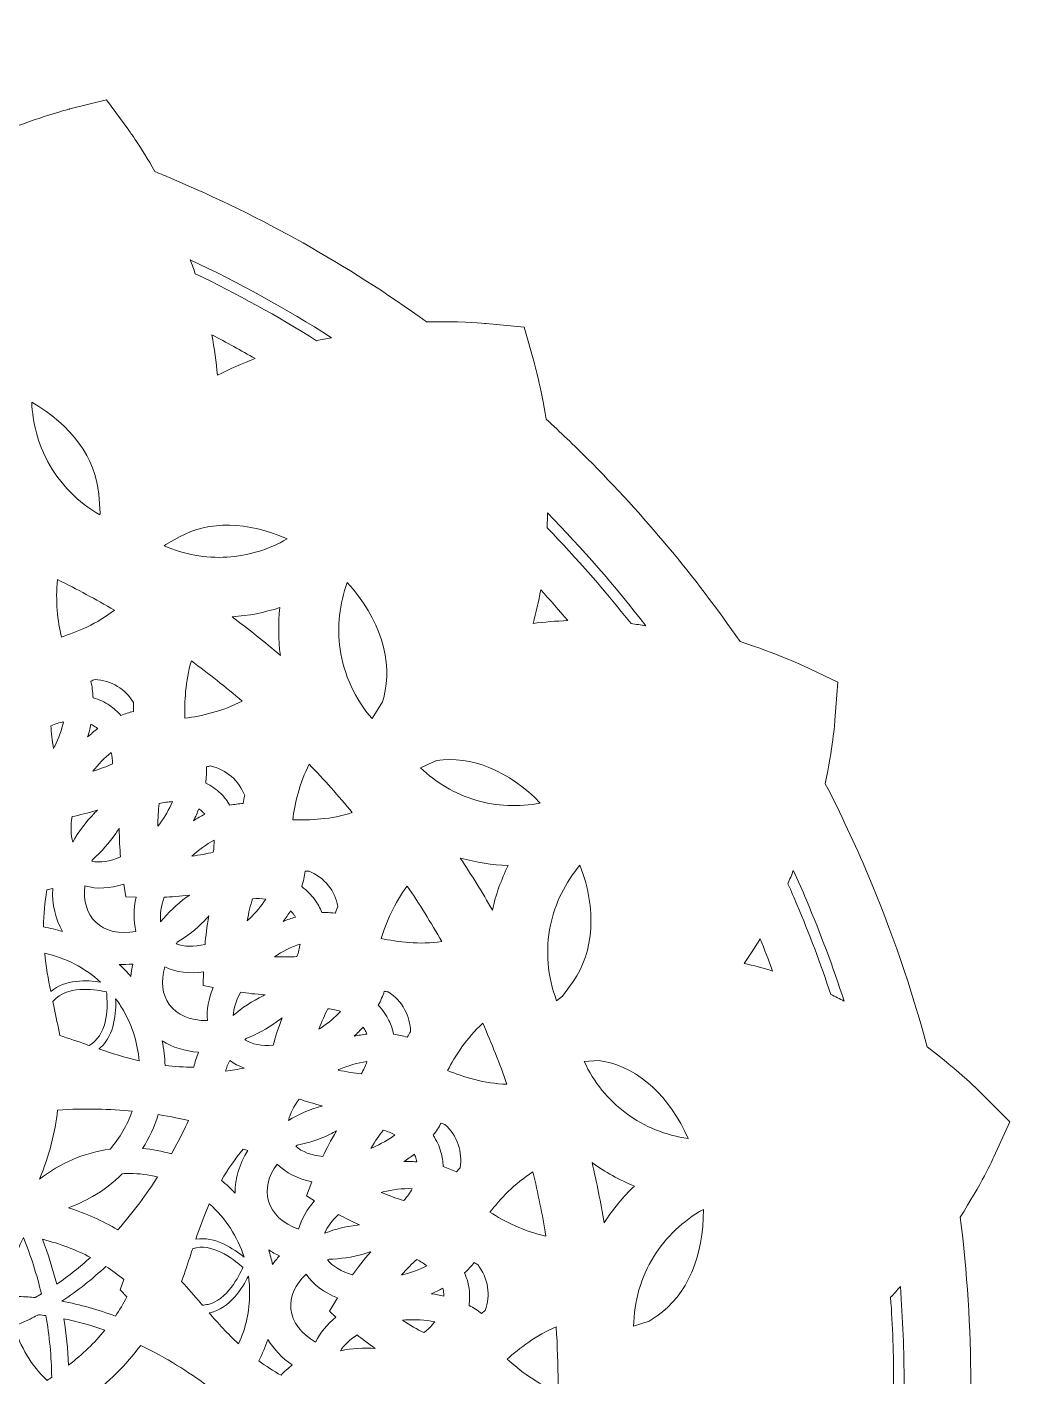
# Model space of a CAD drawing. Header units: millimetres. Extents: x 37 to 1687, y -819 to -120.
# Drawn here: x 1033.9 to 1149.6, y -660.2 to -502.6 of the extents above; entities that cross this region are included whole.
import ezdxf

# ---------------------------------------------------------------- set-up
doc = ezdxf.new("R2010")
doc.units = ezdxf.units.MM
doc.header["$MEASUREMENT"] = 0
doc.layers.add('Layer 1', color=7, linetype='Continuous')

msp = doc.modelspace()

# ---------------------------------------------------------------- linework, layer by layer
at = {"layer": 'Layer 1', "lineweight": 0}
for points, knots in [([(1147.78, -681.49), (1147.62, -681.14), (1146.16, -677.98), (1143.47, -673.84), (1143.82, -669.6), (1144, -665.3), (1144, -661.04), (1144, -654.55), (1143.59, -648.01), (1142.78, -641.61), (1145.2, -637.79), (1146.55, -634.88), (1146.7, -634.56), (1146.7, -634.56), (1148.55, -630.5), (1148.55, -630.5), (1148.55, -630.5), (1145.41, -627.32), (1145.41, -627.32), (1145.15, -627.05), (1142.72, -624.62), (1138.9, -621.72), (1137.08, -614.89), (1134.76, -608.11), (1131.99, -601.58), (1130.51, -598.07), (1128.83, -594.5), (1127.02, -590.99), (1127.88, -586.87), (1128.13, -583.91), (1128.15, -583.58), (1128.15, -583.58), (1128.49, -579.15), (1128.49, -579.15), (1128.49, -579.15), (1124.47, -577.23), (1124.47, -577.23), (1124.35, -577.18), (1121.46, -575.81), (1117.07, -574.39), (1111.82, -566.79), (1105.83, -559.6), (1099.26, -553.03), (1097.71, -551.48), (1096.09, -549.93), (1094.45, -548.42), (1093.83, -544.55), (1093.11, -542.04), (1093.08, -541.93), (1093.08, -541.93), (1091.87, -537.69), (1091.87, -537.69), (1091.87, -537.69), (1087.46, -537.25), (1087.46, -537.25), (1087.09, -537.21), (1085.08, -537.04), (1082.12, -537.04), (1081.59, -537.04), (1081.04, -537.04), (1080.49, -537.05), (1071.24, -530.38), (1061.22, -524.74), (1050.71, -520.3), (1050.11, -520.04), (1049.47, -519.78), (1048.79, -519.5), (1047.09, -516.55), (1045.77, -514.74), (1045.72, -514.67), (1045.72, -514.67), (1043.13, -511.11), (1043.13, -511.11), (1043.13, -511.11), (1038.86, -512.19), (1038.86, -512.19), (1038.77, -512.21), (1036.44, -512.8), (1033.02, -514.07), (1021.07, -510.68), (1008.65, -508.76), (996.11, -508.37), (993.7, -506.37), (991.98, -505.2), (991.79, -505.07), (991.79, -505.07), (988.15, -502.61), (988.15, -502.61), (988.15, -502.61), (984.51, -505.07), (984.51, -505.07), (984.3, -505.21), (982.38, -506.52), (979.77, -508.72), (967.3, -509.64), (955, -512.09), (943.2, -516), (940.16, -514.89), (938.04, -514.34), (937.81, -514.28), (937.81, -514.28), (933.54, -513.21), (933.54, -513.21), (933.54, -513.21), (930.95, -516.77), (930.95, -516.77), (930.79, -516.99), (929.35, -519), (927.56, -522.16), (916.62, -527.18), (906.27, -533.52), (896.8, -540.99), (896.37, -540.98), (895.99, -540.98), (895.63, -540.98), (892.49, -540.98), (890.37, -541.18), (890.28, -541.19), (890.28, -541.19), (885.88, -541.63), (885.88, -541.63), (885.88, -541.63), (884.67, -545.87), (884.67, -545.87), (884.63, -545.99), (883.83, -548.83), (883.19, -553.08), (875.08, -561.2), (867.9, -570.21), (861.83, -579.86), (857.69, -581.23), (855.04, -582.49), (854.93, -582.54), (854.93, -582.54), (850.91, -584.46), (850.91, -584.46), (850.91, -584.46), (851.25, -588.88), (851.25, -588.88), (851.26, -589.03), (851.52, -592.38), (852.54, -597.02), (851.78, -598.65), (851.12, -600.14), (850.51, -601.58), (846.88, -610.15), (844.04, -619.08), (842.05, -628.13), (838.49, -630.88), (836.25, -633.11), (836.01, -633.36), (836.01, -633.36), (832.87, -636.54), (832.87, -636.54), (832.87, -636.54), (834.72, -640.6), (834.72, -640.6), (834.88, -640.95), (836.36, -644.12), (839.03, -648.25), (838.68, -652.48), (838.5, -656.79), (838.5, -661.04), (838.5, -667.54), (838.91, -674.08), (839.72, -680.48), (837.29, -684.31), (835.95, -687.2), (835.8, -687.53), (835.8, -687.53), (833.95, -691.58), (833.95, -691.58), (833.95, -691.58), (837.08, -694.76), (837.08, -694.76), (837.35, -695.03), (839.76, -697.44), (843.6, -700.36), (845.42, -707.2), (847.74, -713.97), (850.51, -720.5), (851.99, -724.02), (853.67, -727.58), (855.48, -731.1), (854.59, -735.4), (854.36, -738.38), (854.35, -738.51), (854.35, -738.51), (854.01, -742.94), (854.01, -742.94), (854.01, -742.94), (858.03, -744.85), (858.03, -744.85), (858.15, -744.91), (861.02, -746.27), (865.43, -747.69), (870.68, -755.3), (876.67, -762.48), (883.24, -769.05), (884.78, -770.6), (886.4, -772.15), (888.05, -773.66), (888.65, -777.4), (889.34, -779.88), (889.42, -780.15), (889.42, -780.15), (890.63, -784.4), (890.63, -784.4), (890.63, -784.4), (895.03, -784.83), (895.03, -784.83), (895.25, -784.86), (897.29, -785.05), (900.38, -785.05), (900.91, -785.05), (901.46, -785.04), (902.01, -785.03), (911.26, -791.7), (921.28, -797.34), (931.79, -801.79), (932.38, -802.04), (933.02, -802.3), (933.71, -802.58), (935.35, -805.42), (936.64, -807.22), (936.78, -807.42), (936.78, -807.42), (939.37, -810.98), (939.37, -810.98), (939.37, -810.98), (943.64, -809.9), (943.64, -809.9), (943.74, -809.87), (946.08, -809.28), (949.48, -808.02), (961.43, -811.41), (973.85, -813.33), (986.39, -813.72), (988.79, -815.72), (990.52, -816.89), (990.71, -817.02), (990.71, -817.02), (994.35, -819.47), (994.35, -819.47), (994.35, -819.47), (997.99, -817.02), (997.99, -817.02), (998.21, -816.87), (1000.13, -815.56), (1002.74, -813.37), (1015.2, -812.45), (1027.5, -810), (1039.3, -806.08), (1042.44, -807.23), (1044.6, -807.78), (1044.69, -807.8), (1044.69, -807.8), (1048.96, -808.88), (1048.96, -808.88), (1048.96, -808.88), (1051.55, -805.32), (1051.55, -805.32), (1051.61, -805.23), (1053.11, -803.17), (1054.94, -799.92), (1065.89, -794.9), (1076.23, -788.57), (1085.71, -781.1), (1086.12, -781.1), (1086.51, -781.11), (1086.87, -781.11), (1090.03, -781.11), (1092.13, -780.9), (1092.22, -780.89), (1092.22, -780.89), (1096.62, -780.46), (1096.62, -780.46), (1096.62, -780.46), (1097.83, -776.21), (1097.83, -776.21), (1097.87, -776.09), (1098.67, -773.25), (1099.31, -769.01), (1107.42, -760.89), (1114.6, -751.88), (1120.67, -742.22), (1124.66, -740.9), (1127.28, -739.68), (1127.57, -739.54), (1127.57, -739.54), (1131.59, -737.63), (1131.59, -737.63), (1131.59, -737.63), (1131.26, -733.2), (1131.26, -733.2), (1131.24, -733.06), (1130.97, -729.66), (1129.96, -725.07), (1130.72, -723.44), (1131.38, -721.94), (1131.99, -720.5), (1135.62, -711.93), (1138.46, -703), (1140.45, -693.96), (1144.03, -691.2), (1146.25, -688.97), (1146.49, -688.72), (1146.49, -688.72), (1149.63, -685.55), (1149.63, -685.55), (1149.63, -685.55), (1147.78, -681.49), (1147.78, -681.49)], [0, 0, 0, 0, 1, 1, 1, 2, 2, 2, 3, 3, 3, 4, 4, 4, 5, 5, 5, 6, 6, 6, 7, 7, 7, 8, 8, 8, 9, 9, 9, 10, 10, 10, 11, 11, 11, 12, 12, 12, 13, 13, 13, 14, 14, 14, 15, 15, 15, 16, 16, 16, 17, 17, 17, 18, 18, 18, 19, 19, 19, 20, 20, 20, 21, 21, 21, 22, 22, 22, 23, 23, 23, 24, 24, 24, 25, 25, 25, 26, 26, 26, 27, 27, 27, 28, 28, 28, 29, 29, 29, 30, 30, 30, 31, 31, 31, 32, 32, 32, 33, 33, 33, 34, 34, 34, 35, 35, 35, 36, 36, 36, 37, 37, 37, 38, 38, 38, 39, 39, 39, 40, 40, 40, 41, 41, 41, 42, 42, 42, 43, 43, 43, 44, 44, 44, 45, 45, 45, 46, 46, 46, 47, 47, 47, 48, 48, 48, 49, 49, 49, 50, 50, 50, 51, 51, 51, 52, 52, 52, 53, 53, 53, 54, 54, 54, 55, 55, 55, 56, 56, 56, 57, 57, 57, 58, 58, 58, 59, 59, 59, 60, 60, 60, 61, 61, 61, 62, 62, 62, 63, 63, 63, 64, 64, 64, 65, 65, 65, 66, 66, 66, 67, 67, 67, 68, 68, 68, 69, 69, 69, 70, 70, 70, 71, 71, 71, 72, 72, 72, 73, 73, 73, 74, 74, 74, 75, 75, 75, 76, 76, 76, 77, 77, 77, 78, 78, 78, 79, 79, 79, 80, 80, 80, 81, 81, 81, 82, 82, 82, 83, 83, 83, 84, 84, 84, 85, 85, 85, 86, 86, 86, 87, 87, 87, 88, 88, 88, 89, 89, 89, 90, 90, 90, 91, 91, 91, 92, 92, 92, 93, 93, 93, 94, 94, 94, 95, 95, 95, 96, 96, 96, 97, 97, 97, 98, 98, 98, 99, 99, 99, 100, 100, 100, 101, 101, 101, 102, 102, 102, 103, 103, 103, 104, 104, 104, 104]), ([(1069.38, -538.9), (1068.8, -539.01), (1068.22, -539.13), (1067.66, -539.25), (1063.11, -536.39), (1058.34, -533.76), (1053.49, -531.43), (1053.3, -530.88), (1053.1, -530.34), (1052.89, -529.8), (1058.57, -532.47), (1064.11, -535.53), (1069.38, -538.9)], [0, 0, 0, 0, 1, 1, 1, 2, 2, 2, 3, 3, 3, 4, 4, 4, 4]), ([(1060.49, -541.34), (1058.94, -541.93), (1057.46, -542.58), (1056.07, -543.29), (1055.95, -541.75), (1055.73, -540.16), (1055.42, -538.56), (1057.15, -539.46), (1058.84, -540.39), (1060.49, -541.34)], [0, 0, 0, 0, 1, 1, 1, 2, 2, 2, 3, 3, 3, 3]), ([(1042.22, -557.16), (1042.22, -557.16), (1042.39, -559.42), (1042.39, -559.42), (1042.39, -559.42), (1042.36, -559.6), (1042.36, -559.6), (1039.81, -558.15), (1037.66, -555.96), (1036.28, -553.38), (1035.13, -551.22), (1034.49, -548.84), (1034.41, -546.43), (1039, -549.06), (1041.9, -553.03), (1042.22, -557.16)], [0, 0, 0, 0, 1, 1, 1, 2, 2, 2, 3, 3, 3, 4, 4, 4, 5, 5, 5, 5]), ([(1050.04, -563.06), (1050.04, -563.06), (1051.65, -562.16), (1051.65, -562.16), (1055.04, -560.27), (1059.68, -560.36), (1064.2, -562.4), (1062.06, -563.65), (1059.66, -564.38), (1057.2, -564.53), (1054.69, -564.68), (1052.17, -564.22), (1049.88, -563.21), (1049.88, -563.21), (1050.04, -563.06), (1050.04, -563.06)], [0, 0, 0, 0, 1, 1, 1, 2, 2, 2, 3, 3, 3, 4, 4, 4, 5, 5, 5, 5]), ([(1094.59, -559.37), (1098.67, -563.52), (1102.53, -567.94), (1106.08, -572.54), (1105.5, -572.45), (1104.92, -572.37), (1104.36, -572.3), (1101.33, -568.46), (1098.04, -564.69), (1094.56, -561.1), (1094.58, -560.53), (1094.59, -559.95), (1094.59, -559.37)], [0, 0, 0, 0, 1, 1, 1, 2, 2, 2, 3, 3, 3, 4, 4, 4, 4]), ([(1044.06, -570.73), (1042.06, -572.29), (1039.69, -573.27), (1037.86, -573.86), (1037.46, -572.05), (1037.13, -569.6), (1037.43, -567.16), (1039.67, -568.27), (1041.9, -569.46), (1044.06, -570.73)], [0, 0, 0, 0, 1, 1, 1, 2, 2, 2, 3, 3, 3, 3]), ([(1071.23, -567.5), (1075.03, -571.64), (1076.65, -576.73), (1075.48, -580.92), (1075.48, -580.92), (1075.34, -581.44), (1075.34, -581.44), (1075.34, -581.44), (1074.13, -583.38), (1074.13, -583.38), (1072.14, -581.11), (1070.82, -578.25), (1070.39, -575.27), (1070.02, -572.69), (1070.32, -569.96), (1071.23, -567.5)], [0, 0, 0, 0, 1, 1, 1, 2, 2, 2, 3, 3, 3, 4, 4, 4, 5, 5, 5, 5]), ([(1093.81, -568.35), (1094.89, -569.53), (1095.94, -570.74), (1096.97, -571.95), (1095.59, -571.99), (1094.23, -572.1), (1092.92, -572.28), (1093.27, -571.02), (1093.57, -569.7), (1093.81, -568.35)], [0, 0, 0, 0, 1, 1, 1, 2, 2, 2, 3, 3, 3, 3]), ([(1063.42, -576), (1061.59, -574.44), (1059.71, -572.94), (1057.79, -571.5), (1059.7, -571.38), (1061.57, -571.01), (1063.37, -570.42), (1063.16, -572.27), (1063.18, -574.14), (1063.42, -576)], [0, 0, 0, 0, 1, 1, 1, 2, 2, 2, 3, 3, 3, 3]), ([(1058.96, -581.34), (1056.72, -582.53), (1054.21, -583.09), (1052.29, -583.35), (1052.22, -581.49), (1052.32, -579.01), (1053.04, -576.65), (1055.06, -578.13), (1057.05, -579.71), (1058.96, -581.34)], [0, 0, 0, 0, 1, 1, 1, 2, 2, 2, 3, 3, 3, 3]), ([(1046.28, -581.5), (1046.27, -581.84), (1046.27, -582.19), (1046.27, -582.55), (1045.79, -582.67), (1045.3, -582.83), (1044.82, -583.02), (1044.43, -582.58), (1043.99, -582.19), (1043.51, -581.86), (1042.92, -581.46), (1042.27, -581.15), (1041.56, -580.95), (1041.53, -580.27), (1041.45, -579.62), (1041.31, -579.01), (1041.47, -578.95), (1041.63, -578.88), (1041.79, -578.82), (1042.72, -578.86), (1043.62, -579.14), (1044.42, -579.62), (1045.18, -580.09), (1045.82, -580.73), (1046.28, -581.5)], [0, 0, 0, 0, 1, 1, 1, 2, 2, 2, 3, 3, 3, 4, 4, 4, 5, 5, 5, 6, 6, 6, 7, 7, 7, 8, 8, 8, 8]), ([(1036.64, -584.24), (1037.14, -584.02), (1037.64, -583.86), (1038.13, -583.76), (1037.9, -584.72), (1037.56, -585.67), (1037.11, -586.59), (1037.06, -586.69), (1037.01, -586.79), (1036.95, -586.89), (1036.78, -585.93), (1036.68, -585.03), (1036.64, -584.24)], [0, 0, 0, 0, 1, 1, 1, 2, 2, 2, 3, 3, 3, 4, 4, 4, 4]), ([(1040.93, -585.53), (1041.08, -585.04), (1041.21, -584.54), (1041.31, -584.05), (1041.49, -584.13), (1041.66, -584.23), (1041.82, -584.34), (1041.92, -584.41), (1042.02, -584.48), (1042.11, -584.56), (1041.71, -584.86), (1041.31, -585.18), (1040.93, -585.53)], [0, 0, 0, 0, 1, 1, 1, 2, 2, 2, 3, 3, 3, 4, 4, 4, 4]), ([(1041.54, -589.54), (1042.17, -588.72), (1042.9, -587.98), (1043.68, -587.35), (1043.77, -587.77), (1043.82, -588.22), (1043.83, -588.68), (1043.16, -588.97), (1042.39, -589.26), (1041.54, -589.54)], [0, 0, 0, 0, 1, 1, 1, 2, 2, 2, 3, 3, 3, 3]), ([(1081.65, -588.3), (1085.67, -587.67), (1090.15, -589.51), (1093.76, -593.26), (1091.27, -593.74), (1088.63, -593.62), (1086.23, -592.91), (1083.8, -592.18), (1081.58, -590.88), (1079.78, -589.13), (1079.78, -589.13), (1081.65, -588.3), (1081.65, -588.3)], [0, 0, 0, 0, 1, 1, 1, 2, 2, 2, 3, 3, 3, 4, 4, 4, 4]), ([(1054.8, -589.02), (1054.95, -588.99), (1055.11, -588.96), (1055.27, -588.92), (1056.19, -589.13), (1057.03, -589.56), (1057.73, -590.17), (1058.41, -590.77), (1058.93, -591.52), (1059.26, -592.37), (1059.19, -592.67), (1059.13, -592.98), (1059.08, -593.3), (1058.58, -593.33), (1058.07, -593.4), (1057.54, -593.51), (1057.24, -593.01), (1056.88, -592.55), (1056.47, -592.15), (1055.95, -591.66), (1055.36, -591.24), (1054.71, -590.92), (1054.79, -590.27), (1054.82, -589.63), (1054.8, -589.02)], [0, 0, 0, 0, 1, 1, 1, 2, 2, 2, 3, 3, 3, 4, 4, 4, 5, 5, 5, 6, 6, 6, 7, 7, 7, 8, 8, 8, 8]), ([(1064.86, -595.2), (1065.11, -593.35), (1065.64, -590.92), (1066.78, -588.71), (1068.52, -590.52), (1070.21, -592.42), (1071.82, -594.37), (1069.39, -595.16), (1066.8, -595.28), (1064.86, -595.2)], [0, 0, 0, 0, 1, 1, 1, 2, 2, 2, 3, 3, 3, 3]), ([(1049.28, -593.31), (1049.81, -593.18), (1050.33, -593.1), (1050.83, -593.09), (1050.44, -593.99), (1049.94, -594.86), (1049.34, -595.68), (1049.27, -595.78), (1049.2, -595.87), (1049.12, -595.97), (1049.13, -594.99), (1049.18, -594.08), (1049.28, -593.31)], [0, 0, 0, 0, 1, 1, 1, 2, 2, 2, 3, 3, 3, 4, 4, 4, 4]), ([(1053.29, -595.31), (1053.52, -594.85), (1053.73, -594.39), (1053.91, -593.92), (1054.08, -594.03), (1054.23, -594.16), (1054.37, -594.3), (1054.46, -594.39), (1054.54, -594.47), (1054.61, -594.56), (1054.16, -594.78), (1053.72, -595.03), (1053.29, -595.31)], [0, 0, 0, 0, 1, 1, 1, 2, 2, 2, 3, 3, 3, 4, 4, 4, 4]), ([(1042.07, -594.09), (1041.94, -594.21), (1041.81, -594.34), (1041.69, -594.47), (1040.69, -595.49), (1039.86, -596.62), (1039.19, -597.83), (1038.95, -596.98), (1038.92, -595.95), (1039.12, -594.84), (1039.93, -594.66), (1040.96, -594.41), (1042.07, -594.09)], [0, 0, 0, 0, 1, 1, 1, 2, 2, 2, 3, 3, 3, 4, 4, 4, 4]), ([(1044.21, -596.81), (1044.35, -596.6), (1044.48, -596.39), (1044.62, -596.17), (1044.62, -597.44), (1044.69, -598.62), (1044.76, -599.53), (1043.53, -600.08), (1042.37, -600.26), (1041.42, -600.05), (1041.45, -599.98), (1041.49, -599.9), (1041.52, -599.83), (1042.53, -598.96), (1043.43, -597.94), (1044.21, -596.81)], [0, 0, 0, 0, 1, 1, 1, 2, 2, 2, 3, 3, 3, 4, 4, 4, 5, 5, 5, 5]), ([(1055.68, -597.57), (1055.7, -598.03), (1055.67, -598.5), (1055.59, -598.99), (1054.86, -599.17), (1054.01, -599.33), (1053.09, -599.45), (1053.88, -598.72), (1054.77, -598.08), (1055.68, -597.57)], [0, 0, 0, 0, 1, 1, 1, 2, 2, 2, 3, 3, 3, 3]), ([(1084.42, -599.67), (1086.24, -600.19), (1088.12, -600.49), (1090.02, -600.55), (1089.19, -602.2), (1088.57, -603.94), (1088.17, -605.76), (1086.99, -603.69), (1085.73, -601.65), (1084.42, -599.67)], [0, 0, 0, 0, 1, 1, 1, 2, 2, 2, 3, 3, 3, 3]), ([(1069.84, -606.11), (1069.47, -606.06), (1069.09, -606.04), (1068.7, -606.04), (1068.55, -606.04), (1068.41, -606.04), (1068.26, -606.05), (1068.05, -605.51), (1067.77, -605), (1067.44, -604.54), (1067.02, -603.96), (1066.51, -603.44), (1065.91, -603.01), (1066.11, -602.41), (1066.25, -601.81), (1066.33, -601.22), (1066.48, -601.22), (1066.64, -601.22), (1066.79, -601.21), (1067.66, -601.57), (1068.43, -602.14), (1069.02, -602.88), (1069.59, -603.59), (1069.97, -604.43), (1070.14, -605.32), (1070.04, -605.58), (1069.94, -605.84), (1069.84, -606.11)], [0, 0, 0, 0, 1, 1, 1, 2, 2, 2, 3, 3, 3, 4, 4, 4, 5, 5, 5, 6, 6, 6, 7, 7, 7, 8, 8, 8, 9, 9, 9, 9]), ([(1095.67, -616.35), (1094.6, -613.55), (1094.34, -610.44), (1094.95, -607.51), (1095.48, -604.97), (1096.69, -602.52), (1098.39, -600.52), (1100.35, -605.6), (1100.06, -610.63), (1097.58, -614.09), (1097.58, -614.09), (1096.35, -615.82), (1096.35, -615.82), (1096.35, -615.82), (1095.67, -616.35), (1095.67, -616.35)], [0, 0, 0, 0, 1, 1, 1, 2, 2, 2, 3, 3, 3, 4, 4, 4, 5, 5, 5, 5]), ([(1122.66, -602.69), (1122.88, -602.18), (1123.09, -601.65), (1123.29, -601.12), (1123.83, -602.31), (1124.35, -603.48), (1124.83, -604.61), (1126.45, -608.45), (1127.93, -612.41), (1129.22, -616.39), (1128.7, -616.12), (1128.19, -615.86), (1127.67, -615.61), (1126.49, -612.05), (1125.15, -608.51), (1123.7, -605.09), (1123.39, -604.35), (1123.05, -603.56), (1122.66, -602.69)], [0, 0, 0, 0, 1, 1, 1, 2, 2, 2, 3, 3, 3, 4, 4, 4, 5, 5, 5, 6, 6, 6, 6]), ([(1036.85, -603.24), (1036.77, -605.1), (1037.17, -606.83), (1038.01, -608.25), (1037.28, -608.02), (1036.53, -607.85), (1035.78, -607.72), (1035.79, -606.26), (1035.92, -604.84), (1036.18, -603.4), (1036.4, -603.35), (1036.62, -603.3), (1036.85, -603.24)], [0, 0, 0, 0, 1, 1, 1, 2, 2, 2, 3, 3, 3, 4, 4, 4, 4]), ([(1046.57, -608.24), (1044.66, -608.61), (1042.97, -608.22), (1041.87, -607.16), (1040.85, -606.17), (1040.41, -604.68), (1040.6, -602.93), (1042, -603.32), (1043.55, -603.25), (1045.16, -602.72), (1045.16, -602.72), (1045.39, -604.2), (1045.39, -604.2), (1045.39, -604.2), (1046.59, -604.23), (1046.59, -604.23), (1046.27, -605.65), (1046.26, -607.02), (1046.57, -608.24)], [0, 0, 0, 0, 1, 1, 1, 2, 2, 2, 3, 3, 3, 4, 4, 4, 5, 5, 5, 6, 6, 6, 6]), ([(1082.26, -609.43), (1079.7, -609.82), (1077.09, -609.47), (1075.18, -609.06), (1075.75, -607.27), (1076.71, -604.93), (1078.24, -602.94), (1079.65, -605.05), (1081, -607.22), (1082.26, -609.43)], [0, 0, 0, 0, 1, 1, 1, 2, 2, 2, 3, 3, 3, 3]), ([(1052.81, -604.02), (1052.7, -604.1), (1052.59, -604.17), (1052.48, -604.25), (1051.33, -605.09), (1050.31, -606.05), (1049.44, -607.13), (1049.35, -606.27), (1049.49, -605.28), (1049.86, -604.24), (1050.66, -604.21), (1051.69, -604.15), (1052.81, -604.02)], [0, 0, 0, 0, 1, 1, 1, 2, 2, 2, 3, 3, 3, 4, 4, 4, 4]), ([(1059.55, -607), (1059.72, -606.04), (1059.94, -605.17), (1060.17, -604.43), (1060.71, -604.39), (1061.22, -604.41), (1061.71, -604.48), (1061.18, -605.3), (1060.54, -606.06), (1059.81, -606.76), (1059.72, -606.84), (1059.64, -606.92), (1059.55, -607)], [0, 0, 0, 0, 1, 1, 1, 2, 2, 2, 3, 3, 3, 4, 4, 4, 4]), ([(1054.56, -606.99), (1054.73, -606.81), (1054.9, -606.63), (1055.07, -606.44), (1054.85, -607.68), (1054.71, -608.85), (1054.63, -609.76), (1053.32, -610.08), (1052.16, -610.06), (1051.26, -609.69), (1051.3, -609.63), (1051.35, -609.57), (1051.39, -609.5), (1052.53, -608.82), (1053.6, -607.98), (1054.56, -606.99)], [0, 0, 0, 0, 1, 1, 1, 2, 2, 2, 3, 3, 3, 4, 4, 4, 5, 5, 5, 5]), ([(1065.01, -606.29), (1065.07, -606.38), (1065.13, -606.48), (1065.19, -606.57), (1064.71, -606.71), (1064.23, -606.88), (1063.76, -607.08), (1064.07, -606.67), (1064.35, -606.25), (1064.61, -605.83), (1064.75, -605.97), (1064.89, -606.13), (1065.01, -606.29)], [0, 0, 0, 0, 1, 1, 1, 2, 2, 2, 3, 3, 3, 4, 4, 4, 4]), ([(1065.73, -609.72), (1065.66, -610.2), (1065.54, -610.69), (1065.36, -611.18), (1064.58, -611.24), (1063.69, -611.25), (1062.73, -611.2), (1063.67, -610.58), (1064.7, -610.07), (1065.73, -609.72)], [0, 0, 0, 0, 1, 1, 1, 2, 2, 2, 3, 3, 3, 3]), ([(1119.42, -609.12), (1119.92, -610.36), (1120.41, -611.62), (1120.88, -612.87), (1119.76, -612.52), (1118.64, -612.22), (1117.55, -611.98), (1118.19, -611.08), (1118.82, -610.12), (1119.42, -609.12)], [0, 0, 0, 0, 1, 1, 1, 2, 2, 2, 3, 3, 3, 3]), ([(1042.44, -614.16), (1040.89, -613.92), (1038.28, -613.81), (1036.62, -615.27), (1036.33, -613.83), (1036.07, -612.35), (1035.92, -610.8), (1038.38, -611.33), (1040.62, -612.5), (1042.44, -614.16)], [0, 0, 0, 0, 1, 1, 1, 2, 2, 2, 3, 3, 3, 3]), ([(1044.62, -612.09), (1045.13, -612.12), (1045.66, -612.1), (1046.19, -612.05), (1046.09, -612.55), (1046.01, -613.04), (1045.98, -613.52), (1045.55, -613.02), (1045.1, -612.54), (1044.62, -612.09)], [0, 0, 0, 0, 1, 1, 1, 2, 2, 2, 3, 3, 3, 3]), ([(1054.46, -612.97), (1054.46, -612.97), (1054.43, -614.55), (1054.43, -614.55), (1054.43, -614.55), (1055.58, -614.79), (1055.58, -614.79), (1055.04, -616.1), (1054.8, -617.42), (1054.9, -618.66), (1052.95, -618.68), (1051.35, -618.01), (1050.46, -616.78), (1049.63, -615.62), (1049.45, -614.08), (1049.94, -612.39), (1051.25, -613.01), (1052.79, -613.21), (1054.46, -612.97)], [0, 0, 0, 0, 1, 1, 1, 2, 2, 2, 3, 3, 3, 4, 4, 4, 5, 5, 5, 6, 6, 6, 6]), ([(1043.13, -615.31), (1043.24, -616.33), (1043.45, -619.55), (1041.76, -621.06), (1041.55, -621.25), (1041.34, -621.42), (1041.12, -621.57), (1041.02, -621.54), (1040.91, -621.5), (1040.81, -621.46), (1040.81, -621.46), (1040.81, -621.46), (1040.81, -621.46), (1039.8, -621.11), (1038.75, -620.74), (1037.67, -620.4), (1037.47, -619.27), (1037.24, -618.2), (1037.02, -617.16), (1036.96, -616.91), (1036.91, -616.67), (1036.86, -616.43), (1036.99, -616.3), (1037.12, -616.17), (1037.26, -616.04), (1038.95, -614.53), (1042.12, -615.08), (1043.13, -615.31)], [0, 0, 0, 0, 1, 1, 1, 2, 2, 2, 3, 3, 3, 4, 4, 4, 5, 5, 5, 6, 6, 6, 7, 7, 7, 8, 8, 8, 9, 9, 9, 9]), ([(1061.64, -615.65), (1061.57, -615.69), (1061.49, -615.73), (1061.41, -615.76), (1060.13, -616.38), (1058.95, -617.16), (1057.92, -618.07), (1057.97, -617.23), (1058.26, -616.29), (1058.78, -615.35), (1059.56, -615.46), (1060.55, -615.58), (1061.64, -615.65)], [0, 0, 0, 0, 1, 1, 1, 2, 2, 2, 3, 3, 3, 4, 4, 4, 4]), ([(1078.23, -620.6), (1077.73, -620.45), (1077.19, -620.33), (1076.64, -620.26), (1076.52, -619.69), (1076.34, -619.15), (1076.09, -618.64), (1075.78, -617.99), (1075.36, -617.4), (1074.85, -616.87), (1075.14, -616.32), (1075.37, -615.78), (1075.55, -615.24), (1075.7, -615.26), (1075.85, -615.28), (1076, -615.31), (1076.81, -615.81), (1077.47, -616.51), (1077.93, -617.35), (1078.36, -618.15), (1078.6, -619.05), (1078.61, -619.96), (1078.48, -620.17), (1078.35, -620.39), (1078.23, -620.6)], [0, 0, 0, 0, 1, 1, 1, 2, 2, 2, 3, 3, 3, 4, 4, 4, 5, 5, 5, 6, 6, 6, 7, 7, 7, 8, 8, 8, 8]), ([(1042.24, -621.96), (1042.3, -621.91), (1042.37, -621.86), (1042.43, -621.81), (1042.43, -621.81), (1042.43, -621.81), (1042.43, -621.81), (1044.09, -620.32), (1044.26, -617.68), (1044.2, -616.1), (1044.52, -616.54), (1044.83, -617), (1045.11, -617.48), (1046.15, -619.28), (1046.77, -621.3), (1046.94, -623.36), (1045.29, -622.98), (1043.74, -622.48), (1042.24, -621.96)], [0, 0, 0, 0, 1, 1, 1, 2, 2, 2, 3, 3, 3, 4, 4, 4, 5, 5, 5, 6, 6, 6, 6]), ([(1068.19, -619.49), (1068.1, -619.55), (1068.01, -619.61), (1067.92, -619.67), (1068.26, -618.76), (1068.62, -617.95), (1068.98, -617.27), (1069.5, -617.33), (1070, -617.44), (1070.46, -617.58), (1069.79, -618.29), (1069.03, -618.93), (1068.19, -619.49)], [0, 0, 0, 0, 1, 1, 1, 2, 2, 2, 3, 3, 3, 4, 4, 4, 4]), ([(1062.59, -621.54), (1061.25, -621.64), (1060.1, -621.42), (1059.27, -620.9), (1059.32, -620.85), (1059.37, -620.79), (1059.43, -620.74), (1060.67, -620.27), (1061.87, -619.62), (1062.98, -618.82), (1063.2, -618.67), (1063.41, -618.51), (1063.62, -618.34), (1063.18, -619.52), (1062.83, -620.66), (1062.59, -621.54)], [0, 0, 0, 0, 1, 1, 1, 2, 2, 2, 3, 3, 3, 4, 4, 4, 5, 5, 5, 5]), ([(1087.05, -618.97), (1088.07, -621.3), (1089.02, -623.69), (1089.87, -626.09), (1087.27, -626.03), (1084.75, -625.24), (1082.94, -624.49), (1083.81, -622.82), (1085.18, -620.67), (1087.05, -618.97)], [0, 0, 0, 0, 1, 1, 1, 2, 2, 2, 3, 3, 3, 3]), ([(1072.03, -620.49), (1072.4, -620.14), (1072.75, -619.78), (1073.08, -619.41), (1073.2, -619.58), (1073.3, -619.76), (1073.39, -619.95), (1073.44, -620.04), (1073.48, -620.14), (1073.52, -620.24), (1073.02, -620.3), (1072.53, -620.38), (1072.03, -620.49)], [0, 0, 0, 0, 1, 1, 1, 2, 2, 2, 3, 3, 3, 4, 4, 4, 4]), ([(1053.87, -622.35), (1053.63, -622.93), (1053.44, -623.51), (1053.32, -624.09), (1052.2, -624.1), (1051.1, -624.04), (1049.97, -623.9), (1049.94, -622.93), (1049.82, -621.97), (1049.63, -621.03), (1050.84, -621.78), (1052.27, -622.23), (1053.87, -622.35)], [0, 0, 0, 0, 1, 1, 1, 2, 2, 2, 3, 3, 3, 4, 4, 4, 4]), ([(1057.03, -624.57), (1057.14, -624.15), (1057.3, -623.74), (1057.51, -623.32), (1058.02, -623.68), (1058.59, -623.98), (1059.21, -624.2), (1058.48, -624.35), (1057.75, -624.47), (1057.03, -624.57)], [0, 0, 0, 0, 1, 1, 1, 2, 2, 2, 3, 3, 3, 3]), ([(1073.52, -623.43), (1073.36, -623.92), (1073.14, -624.41), (1072.85, -624.89), (1072.05, -624.81), (1071.14, -624.65), (1070.17, -624.43), (1070.19, -624.42), (1070.22, -624.4), (1070.25, -624.39), (1071.3, -623.93), (1072.42, -623.6), (1073.52, -623.43)], [0, 0, 0, 0, 1, 1, 1, 2, 2, 2, 3, 3, 3, 4, 4, 4, 4]), ([(1111.01, -632.44), (1108.42, -632.07), (1105.89, -631.04), (1103.81, -629.5), (1101.67, -627.92), (1099.98, -625.83), (1098.89, -623.44), (1098.89, -623.44), (1100.56, -623.31), (1100.56, -623.31), (1100.56, -623.31), (1101.2, -623.43), (1101.2, -623.43), (1105.28, -624.22), (1108.91, -627.56), (1111.01, -632.44)], [0, 0, 0, 0, 1, 1, 1, 2, 2, 2, 3, 3, 3, 4, 4, 4, 5, 5, 5, 5]), ([(1068.32, -628.62), (1068.28, -628.63), (1068.25, -628.64), (1068.21, -628.65), (1066.84, -629.04), (1065.54, -629.6), (1064.36, -630.32), (1064.55, -629.52), (1064.99, -628.66), (1065.63, -627.84), (1066.36, -628.08), (1067.29, -628.36), (1068.32, -628.62)], [0, 0, 0, 0, 1, 1, 1, 2, 2, 2, 3, 3, 3, 4, 4, 4, 4]), ([(1037.42, -629.12), (1040.61, -628.88), (1043.61, -629), (1046.14, -629.25), (1045.55, -630.88), (1044.69, -632.37), (1043.55, -633.67), (1040.55, -634.08), (1037.7, -635.3), (1035.32, -637.17), (1036.44, -634.43), (1037.13, -631.79), (1037.42, -629.12)], [0, 0, 0, 0, 1, 1, 1, 2, 2, 2, 3, 3, 3, 4, 4, 4, 4]), ([(1049.17, -629.64), (1050.69, -629.88), (1051.9, -630.14), (1052.69, -630.33), (1052.3, -631.2), (1051.64, -632.57), (1050.71, -634.23), (1049.61, -633.91), (1048.49, -633.69), (1047.34, -633.59), (1048.12, -632.36), (1048.73, -631.04), (1049.17, -629.64)], [0, 0, 0, 0, 1, 1, 1, 2, 2, 2, 3, 3, 3, 4, 4, 4, 4]), ([(1068.38, -634.53), (1067.04, -634.4), (1065.94, -633.98), (1065.22, -633.33), (1065.28, -633.29), (1065.33, -633.25), (1065.39, -633.21), (1066.7, -632.96), (1067.99, -632.53), (1069.23, -631.93), (1069.47, -631.81), (1069.72, -631.69), (1069.96, -631.55), (1069.32, -632.64), (1068.78, -633.7), (1068.38, -634.53)], [0, 0, 0, 0, 1, 1, 1, 2, 2, 2, 3, 3, 3, 4, 4, 4, 5, 5, 5, 5]), ([(1075.44, -631.46), (1075.92, -631.6), (1076.38, -631.79), (1076.79, -632.01), (1076.01, -632.58), (1075.16, -633.08), (1074.24, -633.48), (1074.16, -633.52), (1074.07, -633.55), (1073.99, -633.59), (1074.48, -632.77), (1074.97, -632.05), (1075.44, -631.46)], [0, 0, 0, 0, 1, 1, 1, 2, 2, 2, 3, 3, 3, 4, 4, 4, 4]), ([(1084.19, -633.15), (1084.48, -634.01), (1084.55, -634.95), (1084.4, -635.85), (1084.26, -636.01), (1084.12, -636.18), (1083.97, -636.34), (1083.49, -636.1), (1082.97, -635.88), (1082.42, -635.71), (1082.41, -635.13), (1082.32, -634.57), (1082.17, -634.03), (1081.97, -633.34), (1081.66, -632.67), (1081.25, -632.06), (1081.61, -631.59), (1081.93, -631.12), (1082.19, -630.63), (1082.33, -630.68), (1082.48, -630.73), (1082.62, -630.78), (1083.34, -631.42), (1083.88, -632.23), (1084.19, -633.15)], [0, 0, 0, 0, 1, 1, 1, 2, 2, 2, 3, 3, 3, 4, 4, 4, 5, 5, 5, 6, 6, 6, 7, 7, 7, 8, 8, 8, 8]), ([(1059.1, -633.67), (1059.28, -633.72), (1059.46, -633.78), (1059.64, -633.82), (1058.63, -635.41), (1058.11, -637.13), (1058.14, -638.8), (1057.63, -638.27), (1057.1, -637.78), (1056.54, -637.32), (1057.29, -636.02), (1058.14, -634.82), (1059.1, -633.67)], [0, 0, 0, 0, 1, 1, 1, 2, 2, 2, 3, 3, 3, 4, 4, 4, 4]), ([(1078.47, -635.12), (1078.26, -635.12), (1078.05, -635.12), (1077.84, -635.13), (1078.27, -634.86), (1078.67, -634.56), (1079.06, -634.26), (1079.15, -634.45), (1079.22, -634.65), (1079.28, -634.85), (1079.31, -634.95), (1079.33, -635.05), (1079.35, -635.15), (1079.06, -635.13), (1078.76, -635.12), (1078.47, -635.12)], [0, 0, 0, 0, 1, 1, 1, 2, 2, 2, 3, 3, 3, 4, 4, 4, 5, 5, 5, 5]), ([(1044.45, -643.09), (1042.67, -642.04), (1040.76, -641.19), (1038.68, -640.52), (1039.65, -640.17), (1040.59, -639.74), (1041.48, -639.22), (1042.75, -638.49), (1043.93, -637.59), (1044.97, -636.55), (1045.29, -636.53), (1045.57, -636.52), (1045.83, -636.52), (1046.94, -636.52), (1048.03, -636.65), (1049.1, -636.91), (1047.86, -638.86), (1046.31, -640.99), (1044.45, -643.09)], [0, 0, 0, 0, 1, 1, 1, 2, 2, 2, 3, 3, 3, 4, 4, 4, 5, 5, 5, 6, 6, 6, 6]), ([(1067.11, -637.49), (1067.11, -637.49), (1066.48, -639.12), (1066.48, -639.12), (1066.48, -639.12), (1067.42, -639.7), (1067.42, -639.7), (1066.51, -640.72), (1065.87, -641.85), (1065.55, -643.01), (1063.71, -642.37), (1062.44, -641.2), (1062.03, -639.73), (1061.64, -638.35), (1062, -636.84), (1063.06, -635.41), (1064.07, -636.44), (1065.46, -637.15), (1067.11, -637.49)], [0, 0, 0, 0, 1, 1, 1, 2, 2, 2, 3, 3, 3, 4, 4, 4, 5, 5, 5, 6, 6, 6, 6]), ([(1087.89, -641.04), (1089.05, -639.55), (1090.76, -637.67), (1092.9, -636.32), (1093.49, -638.79), (1094, -641.3), (1094.42, -643.82), (1091.88, -643.3), (1089.54, -642.09), (1087.89, -641.04)], [0, 0, 0, 0, 1, 1, 1, 2, 2, 2, 3, 3, 3, 3]), ([(1099.8, -635.24), (1101.34, -636.36), (1103, -637.28), (1104.75, -637.98), (1103.41, -639.25), (1102.22, -640.69), (1101.22, -642.27), (1100.82, -639.91), (1100.34, -637.56), (1099.8, -635.24)], [0, 0, 0, 0, 1, 1, 1, 2, 2, 2, 3, 3, 3, 3]), ([(1075.2, -638.72), (1075.27, -638.7), (1075.34, -638.68), (1075.41, -638.67), (1076.53, -638.39), (1077.69, -638.26), (1078.81, -638.29), (1078.56, -638.77), (1078.23, -639.23), (1077.84, -639.68), (1077.05, -639.45), (1076.15, -639.13), (1075.2, -638.72)], [0, 0, 0, 0, 1, 1, 1, 2, 2, 2, 3, 3, 3, 4, 4, 4, 4]), ([(1055.13, -640.06), (1057.05, -641.76), (1058.43, -643.91), (1059.19, -646.29), (1058.02, -645.33), (1055.78, -643.82), (1053.55, -644.19), (1054.01, -642.83), (1054.51, -641.45), (1055.13, -640.06)], [0, 0, 0, 0, 1, 1, 1, 2, 2, 2, 3, 3, 3, 3]), ([(1104.65, -654.36), (1104.68, -651.5), (1105.51, -648.63), (1107.01, -646.21), (1108.41, -643.94), (1110.44, -642.02), (1112.79, -640.72), (1112.88, -646.13), (1110.89, -650.74), (1107.39, -653.13), (1107.39, -653.13), (1106.46, -653.77), (1106.46, -653.77), (1106.46, -653.77), (1104.65, -654.36), (1104.65, -654.36)], [0, 0, 0, 0, 1, 1, 1, 2, 2, 2, 3, 3, 3, 4, 4, 4, 5, 5, 5, 5]), ([(1070.21, -641.32), (1070.87, -641.67), (1071.7, -642.1), (1072.65, -642.52), (1071.23, -642.67), (1069.86, -642.99), (1068.58, -643.5), (1068.9, -642.75), (1069.45, -642), (1070.21, -641.32)], [0, 0, 0, 0, 1, 1, 1, 2, 2, 2, 3, 3, 3, 3]), ([(1035.53, -650.58), (1035.29, -650.72), (1035.05, -650.87), (1034.8, -651), (1034.52, -650.98), (1034.25, -650.95), (1033.98, -650.93), (1033.25, -650.89), (1032.54, -650.87), (1031.83, -650.87), (1031.83, -650.76), (1031.82, -650.64), (1031.82, -650.53), (1031.82, -648.25), (1032.38, -646.02), (1033.44, -644.01), (1034.3, -646.13), (1035, -648.32), (1035.53, -650.58)], [0, 0, 0, 0, 1, 1, 1, 2, 2, 2, 3, 3, 3, 4, 4, 4, 5, 5, 5, 6, 6, 6, 6]), ([(1041.27, -646.32), (1040.05, -647.43), (1038.74, -648.49), (1037.32, -649.45), (1036.87, -647.66), (1036.31, -645.91), (1035.66, -644.2), (1037.74, -644.74), (1039.58, -645.43), (1041.27, -646.32)], [0, 0, 0, 0, 1, 1, 1, 2, 2, 2, 3, 3, 3, 3]), ([(1053.18, -645.3), (1053.32, -645.26), (1053.46, -645.23), (1053.6, -645.2), (1055.82, -644.73), (1058.29, -646.8), (1059.05, -647.5), (1058.63, -648.44), (1057.2, -651.33), (1054.98, -651.8), (1054.77, -651.84), (1054.55, -651.88), (1054.33, -651.9), (1054.25, -651.81), (1054.17, -651.72), (1054.09, -651.63), (1053.39, -650.81), (1052.67, -649.97), (1051.9, -649.13), (1052.29, -648.03), (1052.65, -646.95), (1052.96, -645.99), (1053.03, -645.76), (1053.11, -645.53), (1053.18, -645.3)], [0, 0, 0, 0, 1, 1, 1, 2, 2, 2, 3, 3, 3, 4, 4, 4, 5, 5, 5, 6, 6, 6, 7, 7, 7, 8, 8, 8, 8]), ([(1062.07, -645.45), (1062.46, -645.7), (1062.88, -645.93), (1063.32, -646.13), (1063.02, -646.46), (1062.75, -646.8), (1062.5, -647.15), (1062.39, -646.58), (1062.24, -646.01), (1062.07, -645.45)], [0, 0, 0, 0, 1, 1, 1, 2, 2, 2, 3, 3, 3, 3]), ([(1071.86, -648.34), (1070.55, -647.98), (1069.52, -647.38), (1068.92, -646.6), (1068.98, -646.58), (1069.04, -646.55), (1069.1, -646.52), (1070.43, -646.5), (1071.78, -646.3), (1073.1, -645.93), (1073.39, -645.85), (1073.68, -645.75), (1073.97, -645.65), (1073.13, -646.62), (1072.41, -647.58), (1071.86, -648.34)], [0, 0, 0, 0, 1, 1, 1, 2, 2, 2, 3, 3, 3, 4, 4, 4, 5, 5, 5, 5]), ([(1045.51, -650.93), (1045.1, -651.71), (1044.66, -652.45), (1044.17, -653.17), (1042.2, -652.44), (1040.1, -651.83), (1037.9, -651.43), (1039.79, -650.2), (1041.51, -648.82), (1043.06, -647.37), (1043.78, -647.84), (1044.48, -648.35), (1045.16, -648.91), (1045.16, -648.91), (1044.71, -650.11), (1044.71, -650.11), (1044.71, -650.11), (1045.51, -650.93), (1045.51, -650.93)], [0, 0, 0, 0, 1, 1, 1, 2, 2, 2, 3, 3, 3, 4, 4, 4, 5, 5, 5, 6, 6, 6, 6]), ([(1077.76, -648.31), (1077.7, -648.33), (1077.64, -648.34), (1077.57, -648.36), (1078.19, -647.66), (1078.78, -647.05), (1079.34, -646.56), (1079.77, -646.78), (1080.17, -647.03), (1080.52, -647.31), (1079.66, -647.74), (1078.73, -648.08), (1077.76, -648.31)], [0, 0, 0, 0, 1, 1, 1, 2, 2, 2, 3, 3, 3, 4, 4, 4, 4]), ([(1085.48, -650.24), (1085.41, -649.52), (1085.22, -648.81), (1084.91, -648.13), (1085.33, -647.75), (1085.72, -647.35), (1086.05, -646.93), (1086.18, -647.01), (1086.32, -647.08), (1086.46, -647.16), (1087.06, -647.92), (1087.46, -648.83), (1087.61, -649.79), (1087.74, -650.7), (1087.65, -651.63), (1087.34, -652.5), (1087.19, -652.62), (1087.05, -652.74), (1086.9, -652.86), (1086.46, -652.52), (1085.97, -652.2), (1085.44, -651.93), (1085.52, -651.36), (1085.54, -650.8), (1085.48, -650.24)], [0, 0, 0, 0, 1, 1, 1, 2, 2, 2, 3, 3, 3, 4, 4, 4, 5, 5, 5, 6, 6, 6, 7, 7, 7, 8, 8, 8, 8]), ([(1059.69, -648.49), (1059.79, -649.16), (1059.84, -649.84), (1059.84, -650.53), (1059.84, -652.59), (1059.41, -654.56), (1058.54, -656.41), (1057.28, -655.24), (1056.16, -654.01), (1055.1, -652.79), (1055.13, -652.79), (1055.16, -652.78), (1055.19, -652.78), (1055.19, -652.78), (1055.19, -652.78), (1055.19, -652.78), (1057.5, -652.29), (1059.01, -649.86), (1059.69, -648.49)], [0, 0, 0, 0, 1, 1, 1, 2, 2, 2, 3, 3, 3, 4, 4, 4, 5, 5, 5, 6, 6, 6, 6]), ([(1069.91, -653.29), (1068.86, -654.14), (1068.05, -655.13), (1067.54, -656.2), (1065.85, -655.25), (1064.81, -653.87), (1064.66, -652.36), (1064.51, -650.93), (1065.14, -649.5), (1066.42, -648.28), (1067.25, -649.47), (1068.5, -650.41), (1070.08, -651.04), (1070.08, -651.04), (1069.14, -652.6), (1069.14, -652.6), (1069.14, -652.6), (1069.91, -653.29), (1069.91, -653.29)], [0, 0, 0, 0, 1, 1, 1, 2, 2, 2, 3, 3, 3, 4, 4, 4, 5, 5, 5, 6, 6, 6, 6]), ([(1082.38, -649.91), (1082.43, -650.12), (1082.47, -650.33), (1082.49, -650.55), (1082.49, -650.55), (1082.49, -650.55), (1082.49, -650.55), (1082.5, -650.65), (1082.51, -650.74), (1082.51, -650.84), (1082.03, -650.72), (1081.53, -650.63), (1081.03, -650.56), (1081.49, -650.37), (1081.94, -650.15), (1082.38, -649.91)], [0, 0, 0, 0, 1, 1, 1, 2, 2, 2, 3, 3, 3, 4, 4, 4, 5, 5, 5, 5]), ([(1136.15, -665.53), (1135.76, -665.1), (1135.36, -664.68), (1134.96, -664.27), (1134.99, -663.18), (1135, -662.1), (1135, -661.04), (1135, -657.7), (1134.88, -654.32), (1134.65, -650.98), (1135.03, -650.57), (1135.41, -650.15), (1135.79, -649.73), (1136.07, -653.49), (1136.22, -657.29), (1136.22, -661.04), (1136.22, -662.52), (1136.2, -664.02), (1136.15, -665.53)], [0, 0, 0, 0, 1, 1, 1, 2, 2, 2, 3, 3, 3, 4, 4, 4, 5, 5, 5, 6, 6, 6, 6]), ([(1036.06, -653.12), (1036.47, -655.46), (1036.7, -657.87), (1036.74, -660.32), (1036.57, -660.43), (1036.39, -660.55), (1036.19, -660.68), (1034.35, -658.93), (1033.04, -656.73), (1032.36, -654.34), (1033.07, -654.05), (1033.77, -653.73), (1034.47, -653.39), (1034.72, -653.26), (1034.97, -653.14), (1035.21, -653.01), (1035.49, -653.04), (1035.78, -653.08), (1036.06, -653.12)], [0, 0, 0, 0, 1, 1, 1, 2, 2, 2, 3, 3, 3, 4, 4, 4, 5, 5, 5, 6, 6, 6, 6]), ([(1042.94, -654.83), (1041.75, -656.29), (1040.36, -657.62), (1038.7, -658.91), (1038.62, -657.07), (1038.43, -655.26), (1038.15, -653.48), (1039.8, -653.82), (1041.41, -654.28), (1042.94, -654.83)], [0, 0, 0, 0, 1, 1, 1, 2, 2, 2, 3, 3, 3, 3]), ([(1081.44, -653.84), (1081.09, -654.29), (1080.67, -654.71), (1080.18, -655.1), (1079.41, -654.73), (1078.57, -654.23), (1077.68, -653.65), (1077.79, -653.64), (1077.9, -653.63), (1078.02, -653.62), (1079.17, -653.55), (1080.34, -653.62), (1081.44, -653.84)], [0, 0, 0, 0, 1, 1, 1, 2, 2, 2, 3, 3, 3, 4, 4, 4, 4]), ([(1074.5, -656.94), (1073.12, -656.85), (1071.76, -656.94), (1070.44, -657.21), (1070.87, -656.54), (1071.53, -655.91), (1072.37, -655.37), (1072.94, -655.82), (1073.67, -656.37), (1074.5, -656.94)], [0, 0, 0, 0, 1, 1, 1, 2, 2, 2, 3, 3, 3, 3]), ([(1089.9, -658.2), (1091.29, -656.94), (1093.3, -655.39), (1095.62, -654.43), (1095.76, -656.66), (1095.83, -658.89), (1095.83, -661.04), (1095.83, -661.37), (1095.83, -661.71), (1095.82, -662.06), (1093.42, -661.11), (1091.34, -659.51), (1089.9, -658.2)], [0, 0, 0, 0, 1, 1, 1, 2, 2, 2, 3, 3, 3, 4, 4, 4, 4]), ([(1054.82, -661.25), (1053.51, -662.35), (1052, -663.21), (1050.4, -663.77), (1048.35, -662.93), (1046.16, -662.5), (1043.96, -662.5), (1042.91, -662.5), (1041.87, -662.6), (1040.84, -662.79), (1043.38, -660.9), (1045.43, -658.87), (1047.12, -656.59), (1050.12, -658.04), (1052.73, -659.72), (1054.82, -661.25)], [0, 0, 0, 0, 1, 1, 1, 2, 2, 2, 3, 3, 3, 4, 4, 4, 5, 5, 5, 5]), ([(1063.5, -660.09), (1062.61, -659.58), (1061.75, -659.02), (1060.91, -658.39), (1061.33, -657.59), (1061.69, -656.76), (1061.97, -655.9), (1062.64, -657.04), (1063.61, -658.05), (1064.82, -658.88), (1064.34, -659.26), (1063.89, -659.66), (1063.5, -660.09)], [0, 0, 0, 0, 1, 1, 1, 2, 2, 2, 3, 3, 3, 4, 4, 4, 4])]:
    msp.add_open_spline(points, degree=3, knots=knots, dxfattribs=at)

doc.saveas('drawing.dxf')
